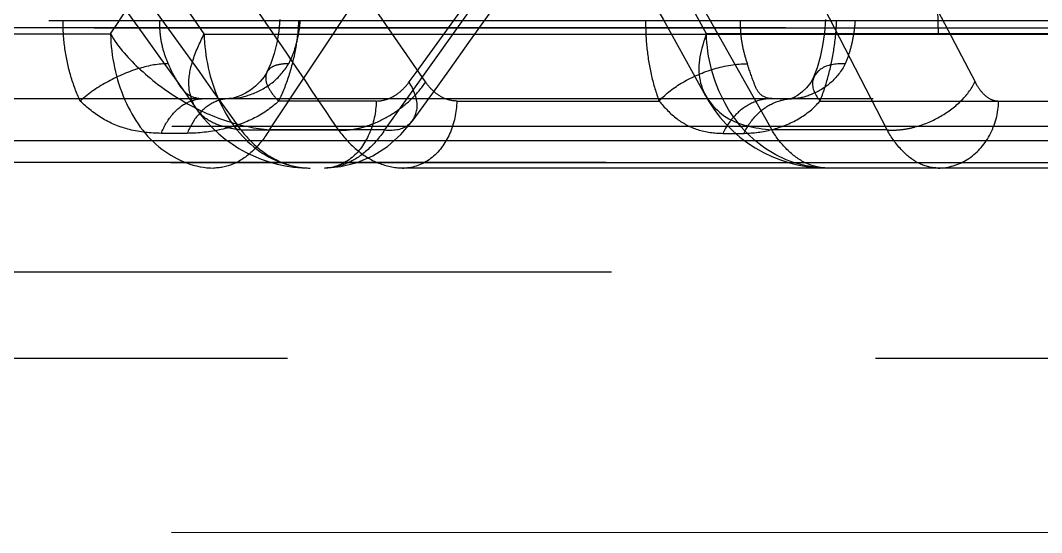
# Model space of a CAD drawing. Header units: millimetres. Extents: x 3819 to 4365, y -2661 to -1889.
# Drawn here: x 4175.628 to 4176.731, y -2173.023 to -2172.47 of the extents above; entities that cross this region are included whole.
import ezdxf

# ---------------------------------------------------------------- set-up
doc = ezdxf.new("R2010")
doc.units = ezdxf.units.MM
doc.header["$LTSCALE"] = 0.1
doc.linetypes.add('HIDDENX2', pattern=[19.05, 12.7, -6.35])
doc.layers.add('HIDDEN', color=8, linetype='HIDDENX2')

msp = doc.modelspace()

# ---------------------------------------------------------------- linework, layer by layer
at = {"layer": 'HIDDEN'}
for p, q in [((4176.5951, -2171.7211), (4176.6197, -2172.4848)), ((4176.3695, -2172.4847), (4176.278, -2172.3175)), ((4176.0659, -2172.5366), (4175.9503, -2172.3693)), ((4176.5719, -2172.3693), (4176.6594, -2172.5366)), ((4175.8974, -2172.5883), (4176.0084, -2172.4211)), ((4176.1407, -2172.4211), (4176.0217, -2172.5884)), ((4176.3457, -2172.4211), (4176.4398, -2172.5884)), ((4176.5645, -2172.5884), (4176.4782, -2172.4211)), ((4173.7539, -2172.4702), (4195.2573, -2172.4702)), ((4195.5047, -2172.4781), (4148.4585, -2172.4781)), ((4150.9429, -2172.4782), (4187.1331, -2172.4782)), ((4175.7257, -2172.4848), (4174.3671, -2172.4848)), ((4175.8268, -2172.4848), (4176.6197, -2172.4848)), ((4177.0105, -2172.4848), (4176.3695, -2172.4847)), ((4176.6197, -2172.4848), (4176.8569, -2172.4848)), ((4173.3745, -2172.5546), (4195.2637, -2172.5546)), ((4173.9707, -2172.5572), (4175.6929, -2172.5572)), ((4176.0126, -2172.5572), (4175.9071, -2172.5572)), ((4176.0997, -2172.5572), (4176.3181, -2172.5572)), ((4176.4919, -2172.5572), (4177.3478, -2172.5572)), ((4171.9817, -2172.5845), (4177.7948, -2172.5844)), ((4175.8084, -2172.5921), (4175.7804, -2172.5921)), ((4175.8664, -2172.5884), (4175.9718, -2172.5884)), ((4176.0217, -2172.5884), (4175.8974, -2172.5883)), ((4176.3871, -2172.5921), (4176.4099, -2172.5921)), ((4176.5645, -2172.5884), (4176.4398, -2172.5884)), ((4180.2497, -2172.6001), (4172.1016, -2172.6)), ((4172.1017, -2172.5999), (4181.9744, -2172.5999)), ((4171.9809, -2172.6236), (4181.9759, -2172.6235)), ((4181.9759, -2172.6237), (4171.9815, -2172.6236)), ((4177.3088, -2172.6296), (4173.5219, -2172.6296)), ((4181.9819, -2172.7421), (4161.9814, -2172.7421)), ((4177.8218, -2172.8354), (4171.9817, -2172.8352)), ((4171.9816, -2173.0226), (4177.8962, -2173.0234))]:
    msp.add_line(p, q, dxfattribs=at)
for points in [[(4176.2759, -2172.3872), (4176.2917, -2172.4147), (4176.3073, -2172.4422), (4176.3228, -2172.4696), (4176.3381, -2172.497), (4176.3533, -2172.5243), (4176.3684, -2172.5517)], [(4175.6999, -2172.4009), (4175.72, -2172.4285), (4175.74, -2172.456), (4175.7599, -2172.4836), (4175.7797, -2172.5111), (4175.7993, -2172.5387), (4175.8189, -2172.5662)], [(4176.0524, -2172.578), (4176.0726, -2172.55), (4176.0928, -2172.522), (4176.1128, -2172.4939), (4176.1327, -2172.4658), (4176.1525, -2172.4377), (4176.1722, -2172.4096)], [(4175.9086, -2172.4691), (4175.9075, -2172.4818), (4175.9054, -2172.4942), (4175.9025, -2172.5058), (4175.8988, -2172.5166), (4175.8945, -2172.5261)], [(4176.4979, -2172.4692), (4176.4968, -2172.4835), (4176.4948, -2172.4971), (4176.4921, -2172.5098), (4176.4888, -2172.5213), (4176.4851, -2172.5313)], [(4175.8943, -2172.5265), (4175.8915, -2172.5311), (4175.8874, -2172.5362), (4175.8821, -2172.5412), (4175.8767, -2172.5453), (4175.8713, -2172.5487), (4175.8665, -2172.5512), (4175.8625, -2172.5528), (4175.8593, -2172.5538), (4175.857, -2172.5543), (4175.8554, -2172.5545), (4175.8545, -2172.5546)], [(4176.4849, -2172.5318), (4176.4819, -2172.5373), (4176.4773, -2172.543), (4176.4723, -2172.5477), (4176.4675, -2172.5512), (4176.4636, -2172.5535), (4176.4613, -2172.5545), (4176.4605, -2172.5548), (4176.4611, -2172.5547), (4176.4633, -2172.5546)], [(4175.9568, -2172.6296), (4175.9745, -2172.6281), (4175.9919, -2172.6237), (4176.0088, -2172.6164), (4176.0247, -2172.6063), (4176.0393, -2172.5935), (4176.0524, -2172.578)]]:
    msp.add_lwpolyline(points, dxfattribs=at)
for centre, radius, start, end in [((4165.4021, -2179.6564), 12.6533, 34.52595, 35.45059), ((4167.4322, -2167.0186), 9.9328, 326.61132, 327.75911), ((4167.4175, -2166.1878), 10.7142, 323.661, 324.76374), ((4165.5871, -2179.8621), 12.5925, 35.28343, 36.22127), ((4165.8855, -2179.3365), 12.1355, 33.78399, 34.73957), ((4176.4999, -2172.4796), 0.15, 207.446, 270), ((4175.9413, -2172.4796), 0.15, 215.0608, 270)]:
    msp.add_arc(centre, radius, start, end, dxfattribs=at)
for points, knots in [([(4175.6929, -2172.5572), (4175.6888, -2172.5485), (4175.6819, -2172.53), (4175.6756, -2172.5007), (4175.6743, -2172.4804), (4175.6743, -2172.4701)], [0, 0, 0, 0, 0.322029, 0.65698, 1, 1, 1, 1]), ([(4175.7784, -2172.4701), (4175.7783, -2172.4756), (4175.7789, -2172.4866), (4175.7821, -2172.5024), (4175.7857, -2172.5123), (4175.788, -2172.517)], [0, 0, 0, 0, 0.343412, 0.678144, 1, 1, 1, 1]), ([(4175.9288, -2172.4701), (4175.9283, -2172.4804), (4175.926, -2172.5007), (4175.9188, -2172.53), (4175.9114, -2172.5485), (4175.9071, -2172.5572)], [0, 0, 0, 0, 0.341613, 0.676857, 1, 1, 1, 1]), ([(4175.918, -2172.517), (4175.9204, -2172.5123), (4175.9246, -2172.5024), (4175.9287, -2172.4866), (4175.9302, -2172.4757), (4175.9306, -2172.4701)], [0, 0, 0, 0, 0.323753, 0.658057, 1, 1, 1, 1]), ([(4176.3036, -2172.4701), (4176.3035, -2172.4803), (4176.3044, -2172.5005), (4176.3093, -2172.5298), (4176.3148, -2172.5484), (4176.3181, -2172.5572)], [0, 0, 0, 0, 0.345901, 0.681597, 1, 1, 1, 1]), ([(4176.4058, -2172.4701), (4176.4057, -2172.4756), (4176.4061, -2172.4865), (4176.4088, -2172.5022), (4176.4118, -2172.5123), (4176.4136, -2172.517)], [0, 0, 0, 0, 0.346246, 0.681301, 1, 1, 1, 1]), ([(4176.4919, -2172.5572), (4176.4955, -2172.5484), (4176.5016, -2172.5298), (4176.5076, -2172.5006), (4176.5096, -2172.4804), (4176.51, -2172.4701)], [0, 0, 0, 0, 0.318918, 0.654847, 1, 1, 1, 1]), ([(4176.5299, -2172.4701), (4176.5295, -2172.4756), (4176.5282, -2172.4866), (4176.5247, -2172.5023), (4176.5212, -2172.5123), (4176.5192, -2172.517)], [0, 0, 0, 0, 0.344891, 0.680868, 1, 1, 1, 1]), ([(4175.7256, -2172.4847), (4175.7262, -2172.5091), (4175.7359, -2172.5558), (4175.7748, -2172.6126), (4175.8173, -2172.6296), (4175.8372, -2172.6296)], [0, 0, 0, 0, 0.366882, 0.700729, 1, 1, 1, 1]), ([(4175.7256, -2172.4847), (4175.734, -2172.4993), (4175.7583, -2172.526), (4175.8013, -2172.558), (4175.8489, -2172.58), (4175.8819, -2172.5869), (4175.8974, -2172.5883)], [0, 0, 0, 0, 0.244725, 0.514733, 0.774788, 1, 1, 1, 1]), ([(4175.8167, -2172.5628), (4175.8128, -2172.5561), (4175.8083, -2172.5394), (4175.8137, -2172.5122), (4175.8218, -2172.4944), (4175.8267, -2172.4848)], [0, 0, 0, 0, 0.282124, 0.605776, 1, 1, 1, 1]), ([(4175.8267, -2172.4848), (4175.8273, -2172.5092), (4175.8374, -2172.5562), (4175.8777, -2172.6129), (4175.921, -2172.6296), (4175.9413, -2172.6296)], [0, 0, 0, 0, 0.363549, 0.696966, 1, 1, 1, 1]), ([(4176.3692, -2172.4845), (4176.3635, -2172.5005), (4176.3546, -2172.5343), (4176.3869, -2172.5805), (4176.4218, -2172.5865), (4176.4398, -2172.5884)], [0, 0, 0, 0, 0.338142, 0.640252, 1, 1, 1, 1]), ([(4176.4999, -2172.6296), (4176.4781, -2172.6296), (4176.4319, -2172.6155), (4176.3827, -2172.5601), (4176.37, -2172.5103), (4176.3692, -2172.4845)], [0, 0, 0, 0, 0.306991, 0.637712, 1, 1, 1, 1]), ([(4175.788, -2172.517), (4175.7775, -2172.5168), (4175.7549, -2172.5213), (4175.7226, -2172.5349), (4175.702, -2172.5488), (4175.6929, -2172.5572)], [0, 0, 0, 0, 0.2989, 0.64739, 1, 1, 1, 1]), ([(4175.788, -2172.517), (4175.7907, -2172.5241), (4175.7966, -2172.5359), (4175.8083, -2172.5519), (4175.8204, -2172.5546), (4175.8261, -2172.5546)], [0, 0, 0, 0, 0.401586, 0.699042, 1, 1, 1, 1]), ([(4175.8546, -2172.5546), (4175.8622, -2172.5545), (4175.8785, -2172.5506), (4175.9014, -2172.5387), (4175.9133, -2172.5247), (4175.918, -2172.517)], [0, 0, 0, 0, 0.297641, 0.64487, 1, 1, 1, 1]), ([(4175.918, -2172.517), (4175.9144, -2172.5169), (4175.9079, -2172.5174), (4175.8994, -2172.5202), (4175.8955, -2172.5241), (4175.8945, -2172.5261)], [0, 0, 0, 0, 0.411146, 0.737624, 1, 1, 1, 1]), ([(4176.3181, -2172.5572), (4176.3254, -2172.5491), (4176.3444, -2172.5351), (4176.377, -2172.5212), (4176.4015, -2172.5168), (4176.4137, -2172.517)], [0, 0, 0, 0, 0.307949, 0.654979, 1, 1, 1, 1]), ([(4176.4402, -2172.5546), (4176.4357, -2172.5546), (4176.4257, -2172.5513), (4176.4198, -2172.5349), (4176.4155, -2172.524), (4176.4136, -2172.517)], [0, 0, 0, 0, 0.26859, 0.56207, 1, 1, 1, 1]), ([(4176.5192, -2172.517), (4176.5152, -2172.5246), (4176.5049, -2172.5385), (4176.4844, -2172.5502), (4176.47, -2172.5545), (4176.4635, -2172.5546)], [0, 0, 0, 0, 0.369567, 0.719671, 1, 1, 1, 1]), ([(4176.5192, -2172.517), (4176.5107, -2172.5169), (4176.4953, -2172.5174), (4176.4793, -2172.5372), (4176.4873, -2172.5512), (4176.4919, -2172.5572)], [0, 0, 0, 0, 0.389131, 0.653927, 1, 1, 1, 1]), ([(4175.8945, -2172.5261), (4175.8932, -2172.5287), (4175.8927, -2172.5359), (4175.8979, -2172.5467), (4175.9036, -2172.5535), (4175.9071, -2172.5572)], [0, 0, 0, 0, 0.24237, 0.570588, 1, 1, 1, 1]), ([(4176.0093, -2172.5817), (4176.0169, -2172.5787), (4176.0317, -2172.5709), (4176.051, -2172.5557), (4176.0617, -2172.5432), (4176.0659, -2172.5366)], [0, 0, 0, 0, 0.336153, 0.677941, 1, 1, 1, 1]), ([(4176.0126, -2172.5572), (4176.017, -2172.5572), (4176.0261, -2172.5554), (4176.0384, -2172.548), (4176.0451, -2172.5407), (4176.0481, -2172.5366)], [0, 0, 0, 0, 0.308552, 0.638575, 1, 1, 1, 1]), ([(4176.0217, -2172.5884), (4176.0301, -2172.5891), (4176.0477, -2172.588), (4176.0611, -2172.5621), (4176.0532, -2172.5452), (4176.0481, -2172.5366)], [0, 0, 0, 0, 0.33339, 0.605782, 1, 1, 1, 1]), ([(4176.0997, -2172.5572), (4176.0955, -2172.5572), (4176.0867, -2172.5554), (4176.0749, -2172.5479), (4176.0687, -2172.5407), (4176.0659, -2172.5366)], [0, 0, 0, 0, 0.308477, 0.637713, 1, 1, 1, 1]), ([(4176.5945, -2172.5852), (4176.6037, -2172.5828), (4176.6215, -2172.5754), (4176.6441, -2172.559), (4176.6555, -2172.5443), (4176.6594, -2172.5366)], [0, 0, 0, 0, 0.344178, 0.686281, 1, 1, 1, 1]), ([(4176.6594, -2172.5366), (4176.6615, -2172.5406), (4176.6659, -2172.5475), (4176.6747, -2172.5552), (4176.6817, -2172.5572), (4176.685, -2172.5572)], [0, 0, 0, 0, 0.390353, 0.71694, 1, 1, 1, 1]), ([(4175.7804, -2172.5921), (4175.7833, -2172.585), (4175.7905, -2172.5721), (4175.8066, -2172.5581), (4175.8198, -2172.5546), (4175.8261, -2172.5546)], [0, 0, 0, 0, 0.368834, 0.697706, 1, 1, 1, 1]), ([(4175.8545, -2172.5546), (4175.8483, -2172.5546), (4175.8351, -2172.558), (4175.8188, -2172.5719), (4175.8114, -2172.5848), (4175.8084, -2172.5921)], [0, 0, 0, 0, 0.297007, 0.625128, 1, 1, 1, 1]), ([(4176.4402, -2172.5546), (4176.4331, -2172.5546), (4176.4184, -2172.5578), (4176.3995, -2172.5714), (4176.3906, -2172.5847), (4176.3871, -2172.5921)], [0, 0, 0, 0, 0.311736, 0.641355, 1, 1, 1, 1]), ([(4176.4099, -2172.5921), (4176.4134, -2172.5848), (4176.4222, -2172.5716), (4176.4411, -2172.5579), (4176.456, -2172.5546), (4176.4633, -2172.5546)], [0, 0, 0, 0, 0.351327, 0.681452, 1, 1, 1, 1]), ([(4175.7804, -2172.5921), (4175.7689, -2172.5919), (4175.747, -2172.5898), (4175.7166, -2172.5778), (4175.7004, -2172.5645), (4175.6929, -2172.5572)], [0, 0, 0, 0, 0.356165, 0.676439, 1, 1, 1, 1]), ([(4175.9071, -2172.5572), (4175.899, -2172.5651), (4175.8792, -2172.5782), (4175.8451, -2172.5893), (4175.8207, -2172.5919), (4175.8084, -2172.5921)], [0, 0, 0, 0, 0.316708, 0.654205, 1, 1, 1, 1]), ([(4175.8664, -2172.5884), (4175.8591, -2172.5876), (4175.8457, -2172.5853), (4175.8278, -2172.5771), (4175.8196, -2172.5678), (4175.8167, -2172.5628)], [0, 0, 0, 0, 0.381938, 0.696803, 1, 1, 1, 1]), ([(4176.0126, -2172.5572), (4176.0123, -2172.5693), (4176.0075, -2172.5927), (4175.988, -2172.6211), (4175.9667, -2172.6296), (4175.9567, -2172.6296)], [0, 0, 0, 0, 0.365853, 0.700112, 1, 1, 1, 1]), ([(4176.0997, -2172.5572), (4176.0994, -2172.5693), (4176.0944, -2172.5928), (4176.0743, -2172.6212), (4176.0527, -2172.6296), (4176.0425, -2172.6296)], [0, 0, 0, 0, 0.363049, 0.697021, 1, 1, 1, 1]), ([(4176.3181, -2172.5572), (4176.324, -2172.5642), (4176.336, -2172.5772), (4176.3602, -2172.5898), (4176.3779, -2172.5919), (4176.3871, -2172.5921)], [0, 0, 0, 0, 0.340965, 0.655111, 1, 1, 1, 1]), ([(4176.4099, -2172.5921), (4176.4201, -2172.5919), (4176.4406, -2172.5892), (4176.4692, -2172.5779), (4176.4855, -2172.5649), (4176.4919, -2172.5572)], [0, 0, 0, 0, 0.332847, 0.670493, 1, 1, 1, 1]), ([(4176.6197, -2172.6296), (4176.6306, -2172.6296), (4176.6536, -2172.6225), (4176.6782, -2172.5949), (4176.6846, -2172.57), (4176.685, -2172.5572)], [0, 0, 0, 0, 0.306295, 0.637604, 1, 1, 1, 1]), ([(4175.9718, -2172.5884), (4175.9757, -2172.5887), (4175.9839, -2172.5886), (4175.9965, -2172.5862), (4176.0049, -2172.5834), (4176.0093, -2172.5817)], [0, 0, 0, 0, 0.302977, 0.637058, 1, 1, 1, 1]), ([(4176.5645, -2172.5884), (4176.5677, -2172.5886), (4176.5743, -2172.5887), (4176.5844, -2172.5876), (4176.5911, -2172.5862), (4176.5945, -2172.5852)], [0, 0, 0, 0, 0.318007, 0.651571, 1, 1, 1, 1]), ([(4175.8974, -2172.5883), (4175.8924, -2172.5964), (4175.8814, -2172.6108), (4175.8606, -2172.6259), (4175.8447, -2172.6296), (4175.8372, -2172.6296)], [0, 0, 0, 0, 0.3773, 0.704774, 1, 1, 1, 1]), ([(4175.8664, -2172.5884), (4175.8728, -2172.5967), (4175.887, -2172.6114), (4175.913, -2172.6261), (4175.9321, -2172.6296), (4175.9413, -2172.6296)], [0, 0, 0, 0, 0.356814, 0.686642, 1, 1, 1, 1]), ([(4176.0217, -2172.5884), (4176.0162, -2172.5966), (4176.0042, -2172.611), (4175.9816, -2172.6259), (4175.9647, -2172.6296), (4175.9567, -2172.6296)], [0, 0, 0, 0, 0.370817, 0.698281, 1, 1, 1, 1]), ([(4175.9718, -2172.5884), (4175.9778, -2172.5967), (4175.991, -2172.6113), (4176.0156, -2172.6261), (4176.0338, -2172.6296), (4176.0425, -2172.6296)], [0, 0, 0, 0, 0.361188, 0.689412, 1, 1, 1, 1]), ([(4176.4999, -2172.6296), (4176.4925, -2172.6296), (4176.4766, -2172.6259), (4176.4557, -2172.6108), (4176.4448, -2172.5965), (4176.4398, -2172.5884)], [0, 0, 0, 0, 0.295358, 0.622842, 1, 1, 1, 1]), ([(4176.6197, -2172.6296), (4176.6128, -2172.6296), (4176.5979, -2172.6258), (4176.5788, -2172.6106), (4176.569, -2172.5964), (4176.5645, -2172.5884)], [0, 0, 0, 0, 0.288974, 0.614603, 1, 1, 1, 1])]:
    msp.add_open_spline(points, degree=3, knots=knots, dxfattribs=at)

doc.saveas('drawing.dxf')
